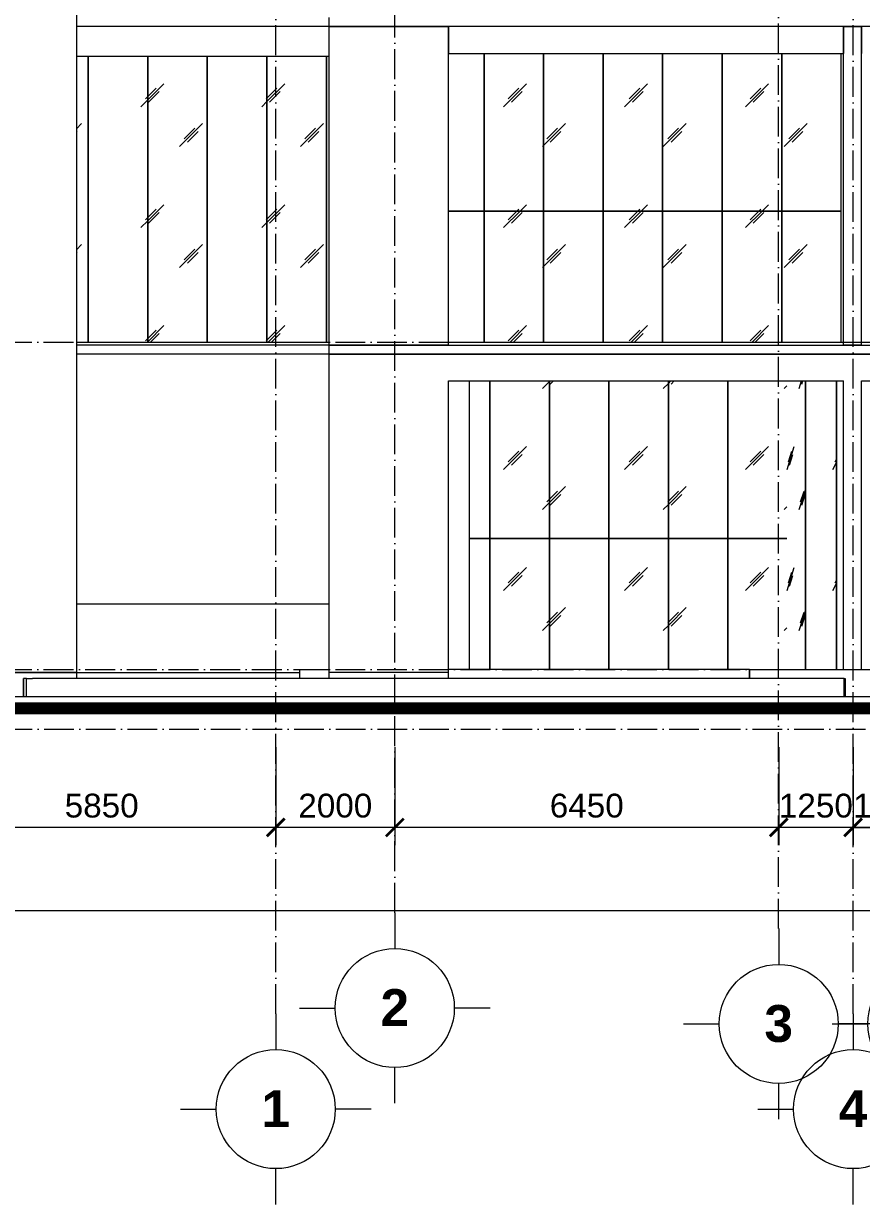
# Model space of a CAD drawing. Header units: millimetres. Extents: x -20608 to 106651, y -8981 to 93550.
# Drawn here: x -4736 to 9341, y -8981 to 10850 of the extents above; entities that cross this region are included whole.
import ezdxf

# ---------------------------------------------------------------- set-up
doc = ezdxf.new("R2010")
doc.units = ezdxf.units.MM
doc.linetypes.add('Grid Line', pattern=[14, 10, -2, 0, -2])
for name, color, linetype, lineweight in [('DIM', 1, 'Continuous', 5), ('KH', 6, 'Continuous', 5), ('KINH', 152, 'Continuous', 5), ('NET CAT', 3, 'Continuous', 5), ('NET CATConcrete', 3, 'Continuous', 5), ('NET-THAY', 2, 'Continuous', 9), ('TRUC', 225, 'Continuous', 5)]:
    doc.layers.add(name, color=color, linetype=linetype, lineweight=lineweight)
doc.styles.add('Arial_B', font='arialbd_1.ttf', dxfattribs={"height": 619.047619})
doc.styles.add('TA1', font='arial_1.ttf')
doc.dimstyles.new('D_200_KTx2', dxfattribs={"dimtxt": 400, "dimasz": 300, "dimexe": 300, "dimexo": 300, "dimgap": 160, "dimtad": 1, "dimdec": 0, "dimzin": 9, "dimtxsty": 'TA1', "dimblk": 'ARCHTICK', "dimcen": 1, "dimdle": 300, "dimclrd": 256, "dimclre": 256, "dimclrt": 7, "dimadec": 0, "dimazin": 0, "dimtfac": 1, "dimtdec": 0, "dimtix": 1, "dimtmove": 1, "dimatfit": 3, "dimldrblk": 'ARCHTICK', "dimfxl": 0, "dimtolj": 1, "dimtzin": 0, "dimlwd": -1, "dimlwe": -1, "dimarcsym": 0})
pattern_1 = [(45, (40035.4, 1401.6), (0, 2032), [253.59, -2620.09]), (45, (39980.2, 1456.7), (0, 2032), [253.59, -2620.09]), (45, (39904.4, 1325.7), (0, 2032), [546.2, -2327.48]), (45, (38653.7, 2763), (0, 2032), [253.59, -2620.09]), (45, (38598.5, 2818.2), (0, 2032), [253.59, -2620.09]), (45, (38522.6, 2687.1), (0, 2032), [546.2, -2327.48])]

# ---------------------------------------------------------------- blocks, each defined once
blk = doc.blocks.new('System Panel - Glazed-V110-MẶT ĐỨNG 1-14')
at = {"layer": 'KINH'}
h = blk.add_hatch(dxfattribs=at)
h.set_pattern_fill('FP_3', color=256, style=0, pattern_type=2)
h.set_pattern_definition(pattern_1)
h.paths.add_polyline_path([(9001, 5500), (9001, 7700), (8001, 7700), (8001, 5500)], flags=0)
at = {"layer": 'KINH', "color": 7}
for p, q in [((9001, 7700), (8001, 7700)), ((8001, 7700), (8001, 5500)), ((9001, 5500), (9001, 7700))]:
    blk.add_line(p, q, dxfattribs=at)
blk = doc.blocks.new('System Panel - Glazed-V111-MẶT ĐỨNG 1-14')
at = {"layer": 'KINH'}
h = blk.add_hatch(dxfattribs=at)
h.set_pattern_fill('FP_3', color=256, style=0, pattern_type=2)
h.set_pattern_definition(pattern_1)
h.paths.add_polyline_path([(7001, 5500), (8001, 5500), (8001, 7700), (7001, 7700)], flags=0)
at = {"layer": 'KINH', "color": 7}
for p, q in [((8001, 7700), (7001, 7700)), ((7001, 7700), (7001, 5500)), ((8001, 5500), (8001, 7700))]:
    blk.add_line(p, q, dxfattribs=at)
blk = doc.blocks.new('System Panel - Glazed-V112-MẶT ĐỨNG 1-14')
at = {"layer": 'KINH'}
h = blk.add_hatch(dxfattribs=at)
h.set_pattern_fill('FP_3', color=256, style=0, pattern_type=2)
h.set_pattern_definition(pattern_1)
h.paths.add_polyline_path([(7001, 5500), (7001, 7700), (6001, 7700), (6001, 5500)], flags=0)
at = {"layer": 'KINH', "color": 7}
for p, q in [((7001, 7700), (6001, 7700)), ((6001, 7700), (6001, 5500)), ((7001, 5500), (7001, 7700))]:
    blk.add_line(p, q, dxfattribs=at)
blk = doc.blocks.new('System Panel - Glazed-V113-MẶT ĐỨNG 1-14')
at = {"layer": 'KINH'}
h = blk.add_hatch(dxfattribs=at)
h.set_pattern_fill('FP_3', color=256, style=0, pattern_type=2)
h.set_pattern_definition(pattern_1)
h.paths.add_polyline_path([(6001, 5500), (6001, 7700), (5001, 7700), (5001, 5500)], flags=0)
at = {"layer": 'KINH', "color": 7}
for p, q in [((6001, 7700), (5001, 7700)), ((5001, 7700), (5001, 5500)), ((6001, 5500), (6001, 7700))]:
    blk.add_line(p, q, dxfattribs=at)
blk = doc.blocks.new('System Panel - Glazed-V114-MẶT ĐỨNG 1-14')
at = {"layer": 'KINH'}
h = blk.add_hatch(dxfattribs=at)
h.set_pattern_fill('FP_3', color=256, style=0, pattern_type=2)
h.set_pattern_definition(pattern_1)
h.paths.add_polyline_path([(9001, 7700), (9001, 10350), (8001, 10350), (8001, 7700)], flags=0)
at = {"layer": 'KINH', "color": 7}
for p, q in [((8001, 10350), (8001, 7700)), ((9001, 7700), (9001, 10350)), ((8001, 7700), (9001, 7700))]:
    blk.add_line(p, q, dxfattribs=at)
blk = doc.blocks.new('System Panel - Glazed-V115-MẶT ĐỨNG 1-14')
at = {"layer": 'KINH'}
h = blk.add_hatch(dxfattribs=at)
h.set_pattern_fill('FP_3', color=256, style=0, pattern_type=2)
h.set_pattern_definition(pattern_1)
h.paths.add_polyline_path([(8001, 7700), (8001, 10350), (7001, 10350), (7001, 7700), (7491, 7700)], flags=0)
at = {"layer": 'KINH', "color": 7}
for p, q in [((7001, 10350), (7001, 7700)), ((8001, 7700), (8001, 10350)), ((7001, 7700), (8001, 7700))]:
    blk.add_line(p, q, dxfattribs=at)
blk = doc.blocks.new('System Panel - Glazed-V116-MẶT ĐỨNG 1-14')
at = {"layer": 'KINH'}
h = blk.add_hatch(dxfattribs=at)
h.set_pattern_fill('FP_3', color=256, style=0, pattern_type=2)
h.set_pattern_definition(pattern_1)
h.paths.add_polyline_path([(7001, 7700), (7001, 10350), (6001, 10350), (6001, 7700)], flags=0)
at = {"layer": 'KINH', "color": 7}
for p, q in [((6001, 10350), (6001, 7700)), ((7001, 7700), (7001, 10350)), ((6001, 7700), (7001, 7700))]:
    blk.add_line(p, q, dxfattribs=at)
blk = doc.blocks.new('System Panel - Glazed-V117-MẶT ĐỨNG 1-14')
at = {"layer": 'KINH'}
h = blk.add_hatch(dxfattribs=at)
h.set_pattern_fill('FP_3', color=256, style=0, pattern_type=2)
h.set_pattern_definition(pattern_1)
h.paths.add_polyline_path([(6001, 7700), (6001, 10350), (5001, 10350), (5001, 7700)], flags=0)
at = {"layer": 'KINH', "color": 7}
for p, q in [((5001, 10350), (5001, 7700)), ((6001, 7700), (6001, 10350)), ((5001, 7700), (6001, 7700))]:
    blk.add_line(p, q, dxfattribs=at)
blk = doc.blocks.new('System Panel - Glazed-V149-MẶT ĐỨNG 1-14')
at = {"layer": 'KINH'}
h = blk.add_hatch(dxfattribs=at)
h.set_pattern_fill('FP_3', color=256, style=0, pattern_type=2)
h.set_pattern_definition(pattern_1)
h.paths.add_polyline_path([(4001, 5500), (5001, 5500), (5001, 7700), (4001, 7700)], flags=0)
at = {"layer": 'KINH', "color": 7}
for p, q in [((5001, 7700), (4001, 7700)), ((4001, 7700), (4001, 5500)), ((5001, 5500), (5001, 7700))]:
    blk.add_line(p, q, dxfattribs=at)
blk = doc.blocks.new('System Panel - Glazed-V150-MẶT ĐỨNG 1-14')
at = {"layer": 'KINH'}
h = blk.add_hatch(dxfattribs=at)
h.set_pattern_fill('FP_3', color=256, style=0, pattern_type=2)
h.set_pattern_definition(pattern_1)
h.paths.add_polyline_path([(4312, 7700), (5001, 7700), (5001, 10350), (4001, 10350), (4001, 7700)], flags=0)
at = {"layer": 'KINH', "color": 7}
for p, q in [((4001, 10350), (4001, 7700)), ((5001, 7700), (5001, 10350)), ((4001, 7700), (5001, 7700))]:
    blk.add_line(p, q, dxfattribs=at)
blk = doc.blocks.new('System Panel - Glazed-V151-MẶT ĐỨNG 1-14')
at = {"layer": 'KINH'}
h = blk.add_hatch(dxfattribs=at)
h.set_pattern_fill('FP_3', color=256, style=0, pattern_type=2)
h.set_pattern_definition(pattern_1)
h.paths.add_polyline_path([(4001, 5500), (4001, 7700), (3001, 7700), (3001, 5500)], flags=0)
at = {"layer": 'KINH', "color": 7}
for p, q in [((4001, 7700), (3001, 7700)), ((3001, 7700), (3001, 5500)), ((4001, 5500), (4001, 7700))]:
    blk.add_line(p, q, dxfattribs=at)
blk = doc.blocks.new('System Panel - Glazed-V152-MẶT ĐỨNG 1-14')
at = {"layer": 'KINH'}
h = blk.add_hatch(dxfattribs=at)
h.set_pattern_fill('FP_3', color=256, style=0, pattern_type=2)
h.set_pattern_definition(pattern_1)
h.paths.add_polyline_path([(4001, 7700), (4001, 10350), (3001, 10350), (3001, 7700)], flags=0)
at = {"layer": 'KINH', "color": 7}
for p, q in [((3001, 10350), (3001, 7700)), ((4001, 7700), (4001, 10350)), ((3001, 7700), (4001, 7700))]:
    blk.add_line(p, q, dxfattribs=at)
blk = doc.blocks.new('System Panel - Glazed-464995-MẶT ĐỨNG 1-14')
at = {"layer": 'KINH', "color": 7}
for p, q in [((3001, 7700), (2401, 7700)), ((3001, 5500), (3001, 7700))]:
    blk.add_line(p, q, dxfattribs=at)
blk = doc.blocks.new('System Panel - Glazed-503890-MẶT ĐỨNG 1-14')
at = {"layer": 'KINH', "color": 7}
for p, q in [((3001, 7700), (3001, 10350)), ((2401, 7700), (3001, 7700))]:
    blk.add_line(p, q, dxfattribs=at)
blk = doc.blocks.new('System Panel - Glazed-V205-MẶT ĐỨNG 1-14')
at = {"layer": 'KINH'}
h = blk.add_hatch(dxfattribs=at)
h.set_pattern_fill('FP_3', color=256, style=0, pattern_type=2)
h.set_pattern_definition(pattern_1)
h.paths.add_polyline_path([(401, 5500), (401, 10300), (351, 10300), (351, 5500)], flags=0)
at = {"layer": 'KINH', "color": 7}
blk.add_line((351, 10300), (351, 5500), dxfattribs=at)
blk = doc.blocks.new('System Panel - Glazed-V206-MẶT ĐỨNG 1-14')
at = {"layer": 'KINH'}
h = blk.add_hatch(dxfattribs=at)
h.set_pattern_fill('FP_3', color=256, style=0, pattern_type=2)
h.set_pattern_definition(pattern_1)
h.paths.add_polyline_path([(351, 5500), (351, 10300), (-649, 10300), (-649, 5500)], flags=0)
at = {"layer": 'KINH', "color": 7}
for p, q in [((-649, 10300), (-649, 5500)), ((351, 5500), (351, 10300))]:
    blk.add_line(p, q, dxfattribs=at)
blk = doc.blocks.new('System Panel - Glazed-V207-MẶT ĐỨNG 1-14')
at = {"layer": 'KINH'}
h = blk.add_hatch(dxfattribs=at)
h.set_pattern_fill('FP_3', color=256, style=0, pattern_type=2)
h.set_pattern_definition(pattern_1)
h.paths.add_polyline_path([(-649, 5500), (-649, 10300), (-1649, 10300), (-1649, 5500)], flags=0)
at = {"layer": 'KINH', "color": 7}
for p, q in [((-1649, 10300), (-1649, 5500)), ((-649, 5500), (-649, 10300))]:
    blk.add_line(p, q, dxfattribs=at)
blk = doc.blocks.new('System Panel - Glazed-V208-MẶT ĐỨNG 1-14')
at = {"layer": 'KINH'}
h = blk.add_hatch(dxfattribs=at)
h.set_pattern_fill('FP_3', color=256, style=0, pattern_type=2)
h.set_pattern_definition(pattern_1)
h.paths.add_polyline_path([(-2047, 5500), (-1649, 5500), (-1649, 10300), (-2649, 10300), (-2649, 5500)], flags=0)
at = {"layer": 'KINH', "color": 7}
for p, q in [((-2649, 10300), (-2649, 5500)), ((-1649, 5500), (-1649, 10300))]:
    blk.add_line(p, q, dxfattribs=at)
blk = doc.blocks.new('System Panel - Glazed-V209-MẶT ĐỨNG 1-14')
at = {"layer": 'KINH'}
h = blk.add_hatch(dxfattribs=at)
h.set_pattern_fill('FP_3', color=256, style=0, pattern_type=2)
h.set_pattern_definition(pattern_1)
h.paths.add_polyline_path([(-2649, 5500), (-2649, 10300), (-3649, 10300), (-3649, 5500)], flags=0)
at = {"layer": 'KINH', "color": 7}
for p, q in [((-3649, 10300), (-3649, 5500)), ((-2649, 5500), (-2649, 10300))]:
    blk.add_line(p, q, dxfattribs=at)
blk = doc.blocks.new('System Panel - Glazed-819737-MẶT ĐỨNG 1-14')
at = {"layer": 'KINH'}
h = blk.add_hatch(dxfattribs=at)
h.set_pattern_fill('FP_3', color=256, style=0, pattern_type=2)
h.set_pattern_definition(pattern_1)
h.paths.add_polyline_path([(-3849, 5500), (-3649, 5500), (-3649, 10300), (-3849, 10300), (-3849, 8134)], flags=0)
at = {"layer": 'KINH', "color": 7}
for p, q in [((-3849, 10300), (-3849, 5500)), ((-3649, 5500), (-3649, 10300))]:
    blk.add_line(p, q, dxfattribs=at)
blk = doc.blocks.new('System Panel - Glazed-V357-MẶT ĐỨNG 1-14')
at = {"layer": 'KINH'}
h = blk.add_hatch(dxfattribs=at)
h.set_pattern_fill('FP_3', color=256, style=0, pattern_type=2)
h.set_pattern_definition(pattern_1)
h.paths.add_polyline_path([(8048, 0), (8088, 0), (8088, 2200), (7098, 2200), (7098, 0), (7994, 0)], flags=0)
at = {"layer": 'KINH', "color": 7}
for p, q in [((8088, 2200), (7098, 2200)), ((7098, 2200), (7098, 0))]:
    blk.add_line(p, q, dxfattribs=at)
blk = doc.blocks.new('System Panel - Glazed-V358-MẶT ĐỨNG 1-14')
at = {"layer": 'KINH'}
h = blk.add_hatch(dxfattribs=at)
h.set_pattern_fill('FP_3', color=256, style=0, pattern_type=2)
h.set_pattern_definition(pattern_1)
h.paths.add_polyline_path([(7098, 0), (7098, 2200), (6098, 2200), (6098, 0)], flags=0)
at = {"layer": 'KINH', "color": 7}
for p, q in [((7098, 2200), (6098, 2200)), ((6098, 2200), (6098, 0)), ((7098, 0), (7098, 2200))]:
    blk.add_line(p, q, dxfattribs=at)
blk = doc.blocks.new('System Panel - Glazed-V359-MẶT ĐỨNG 1-14')
at = {"layer": 'KINH'}
h = blk.add_hatch(dxfattribs=at)
h.set_pattern_fill('FP_3', color=256, style=0, pattern_type=2)
h.set_pattern_definition(pattern_1)
h.paths.add_polyline_path([(6098, 0), (6098, 2200), (5098, 2200), (5098, 0)], flags=0)
at = {"layer": 'KINH', "color": 7}
for p, q in [((6098, 2200), (5098, 2200)), ((5098, 2200), (5098, 0)), ((6098, 0), (6098, 2200))]:
    blk.add_line(p, q, dxfattribs=at)
blk = doc.blocks.new('System Panel - Glazed-V360-MẶT ĐỨNG 1-14')
at = {"layer": 'KINH'}
h = blk.add_hatch(dxfattribs=at)
h.set_pattern_fill('FP_3', color=256, style=0, pattern_type=2)
h.set_pattern_definition(pattern_1)
h.paths.add_polyline_path([(5098, 0), (5098, 2200), (4098, 2200), (4098, 0), (4312, 0)], flags=0)
at = {"layer": 'KINH', "color": 7}
for p, q in [((5098, 2200), (4098, 2200)), ((4098, 2200), (4098, 0)), ((5098, 0), (5098, 2200))]:
    blk.add_line(p, q, dxfattribs=at)
blk = doc.blocks.new('System Panel - Glazed-V361-MẶT ĐỨNG 1-14')
at = {"layer": 'KINH'}
h = blk.add_hatch(dxfattribs=at)
h.set_pattern_fill('FP_3', color=256, style=0, pattern_type=2)
h.set_pattern_definition(pattern_1)
h.paths.add_polyline_path([(4098, 0), (4098, 2200), (3098, 2200), (3098, 0)], flags=0)
at = {"layer": 'KINH', "color": 7}
for p, q in [((4098, 2200), (3098, 2200)), ((3098, 2200), (3098, 0)), ((4098, 0), (4098, 2200))]:
    blk.add_line(p, q, dxfattribs=at)
blk = doc.blocks.new('System Panel - Glazed-V362-MẶT ĐỨNG 1-14')
at = {"layer": 'KINH'}
h = blk.add_hatch(dxfattribs=at)
h.set_pattern_fill('FP_3', color=256, style=0, pattern_type=2)
h.set_pattern_definition(pattern_1)
h.paths.add_polyline_path([(3098, 0), (3098, 2200), (2751, 2200), (2751, 0)], flags=0)
at = {"layer": 'KINH', "color": 7}
for p, q in [((3098, 2200), (2751, 2200)), ((3098, 0), (3098, 2200))]:
    blk.add_line(p, q, dxfattribs=at)
blk = doc.blocks.new('System Panel - Glazed-V380-MẶT ĐỨNG 1-14')
at = {"layer": 'KINH'}
h = blk.add_hatch(dxfattribs=at)
h.set_pattern_fill('FP_3', color=256, style=0, pattern_type=2)
h.set_pattern_definition(pattern_1)
h.paths.add_polyline_path([(8088, 2200), (8088, 4850), (7098, 4850), (7098, 2200)], flags=0)
at = {"layer": 'KINH', "color": 7}
for p, q in [((7098, 4850), (7098, 2200)), ((7098, 2200), (8088, 2200))]:
    blk.add_line(p, q, dxfattribs=at)
blk = doc.blocks.new('System Panel - Glazed-V381-MẶT ĐỨNG 1-14')
at = {"layer": 'KINH'}
h = blk.add_hatch(dxfattribs=at)
h.set_pattern_fill('FP_3', color=256, style=0, pattern_type=2)
h.set_pattern_definition(pattern_1)
h.paths.add_polyline_path([(7098, 2200), (7098, 4850), (6098, 4850), (6098, 2200)], flags=0)
at = {"layer": 'KINH', "color": 7}
for p, q in [((6098, 4850), (6098, 2200)), ((7098, 2200), (7098, 4850)), ((6098, 2200), (7098, 2200))]:
    blk.add_line(p, q, dxfattribs=at)
blk = doc.blocks.new('System Panel - Glazed-V382-MẶT ĐỨNG 1-14')
at = {"layer": 'KINH'}
h = blk.add_hatch(dxfattribs=at)
h.set_pattern_fill('FP_3', color=256, style=0, pattern_type=2)
h.set_pattern_definition(pattern_1)
h.paths.add_polyline_path([(6098, 2200), (6098, 4850), (5098, 4850), (5098, 2200)], flags=0)
at = {"layer": 'KINH', "color": 7}
for p, q in [((5098, 4850), (5098, 2200)), ((6098, 2200), (6098, 4850)), ((5098, 2200), (6098, 2200))]:
    blk.add_line(p, q, dxfattribs=at)
blk = doc.blocks.new('System Panel - Glazed-V383-MẶT ĐỨNG 1-14')
at = {"layer": 'KINH'}
h = blk.add_hatch(dxfattribs=at)
h.set_pattern_fill('FP_3', color=256, style=0, pattern_type=2)
h.set_pattern_definition(pattern_1)
h.paths.add_polyline_path([(5098, 2200), (5098, 4850), (4098, 4850), (4098, 2200), (4312, 2200)], flags=0)
at = {"layer": 'KINH', "color": 7}
for p, q in [((4098, 4850), (4098, 2200)), ((5098, 2200), (5098, 4850)), ((4098, 2200), (5098, 2200))]:
    blk.add_line(p, q, dxfattribs=at)
blk = doc.blocks.new('System Panel - Glazed-V384-MẶT ĐỨNG 1-14')
at = {"layer": 'KINH'}
h = blk.add_hatch(dxfattribs=at)
h.set_pattern_fill('FP_3', color=256, style=0, pattern_type=2)
h.set_pattern_definition(pattern_1)
h.paths.add_polyline_path([(4098, 2200), (4098, 4850), (3098, 4850), (3098, 2200)], flags=0)
at = {"layer": 'KINH', "color": 7}
for p, q in [((3098, 4850), (3098, 2200)), ((4098, 2200), (4098, 4850)), ((3098, 2200), (4098, 2200))]:
    blk.add_line(p, q, dxfattribs=at)
blk = doc.blocks.new('System Panel - Glazed-V385-MẶT ĐỨNG 1-14')
at = {"layer": 'KINH'}
h = blk.add_hatch(dxfattribs=at)
h.set_pattern_fill('FP_3', color=256, style=0, pattern_type=2)
h.set_pattern_definition(pattern_1)
h.paths.add_polyline_path([(3098, 2200), (3098, 4850), (2751, 4850), (2751, 2200)], flags=0)
at = {"layer": 'KINH', "color": 7}
for p, q in [((3098, 2200), (3098, 4850)), ((2751, 2200), (3098, 2200))]:
    blk.add_line(p, q, dxfattribs=at)
blk = doc.blocks.new('System Panel - Glazed-555829-MẶT ĐỨNG 1-14')
at = {"layer": 'KINH'}
h = blk.add_hatch(dxfattribs=at)
h.set_pattern_fill('FP_14', color=256, style=0, pattern_type=2)
h.set_pattern_definition([(72.544, (25383.66, 1401.56), (0.008, 2032), [187.974, -1942.12]), (72.544, (25366.3, 1456.7), (0.008, 2032), [187.974, -1942.12]), (72.544, (25342.46, 1325.7), (0.008, 2032), [404.87, -1725.226]), (72.544, (24949.17, 2763), (0.008, 2032), [187.974, -1942.12]), (72.544, (24931.8, 2818.2), (0.008, 2032), [187.974, -1942.12]), (72.544, (24907.96, 2687.1), (0.008, 2032), [404.87, -1725.226])])
h.paths.add_polyline_path([(8376, 0), (8400, 0), (8400, 4850), (8088, 4850), (8088, 0), (8286, 0)], flags=0)
at = {"layer": 'KINH', "color": 7}
blk.add_line((8400, 0), (8400, 4850), dxfattribs=at)
blk = doc.blocks.new('System Panel - Glazed-V386-MẶT ĐỨNG 1-14')
at = {"layer": 'KINH'}
h = blk.add_hatch(dxfattribs=at)
h.set_pattern_fill('FP_15', color=256, style=0, pattern_type=2)
h.set_pattern_definition([(62.495, (37493, 1401.6), (0.004, 2032), [202.17, -2088.77]), (62.495, (37464.3, 1456.7), (0.004, 2032), [202.17, -2088.77]), (62.495, (37424.8, 1325.7), (0.004, 2032), [435.44, -1855.5]), (62.495, (36773.6, 2763), (0.004, 2032), [202.17, -2088.77]), (62.495, (36744.8, 2818.2), (0.004, 2032), [202.17, -2088.77]), (62.495, (36705.3, 2687.1), (0.004, 2032), [435.44, -1855.5])])
h.paths.add_polyline_path([(8786, 0), (8922, 0), (8922, 4850), (8401, 4850), (8401, 0), (8752, 0)], flags=0)
at = {"layer": 'KINH', "color": 7}
for p, q in [((8401, 4850), (8401, 0)), ((8922, 0), (8922, 4850))]:
    blk.add_line(p, q, dxfattribs=at)
blk = doc.blocks.new('System Panel - Glazed-V387-MẶT ĐỨNG 1-14')
at = {"layer": 'KINH'}
h = blk.add_hatch(dxfattribs=at)
h.set_pattern_fill('FP_16', color=256, style=0, pattern_type=2)
h.set_pattern_definition([(55.008, (46696.1, 1401.6), (-0.01, 2032), [218.886, -2261.494]), (55.008, (46657.5, 1456.7), (-0.01, 2032), [218.886, -2261.494]), (55.008, (46604.4, 1325.7), (-0.01, 2032), [471.446, -2008.93]), (55.008, (45728.9, 2763), (-0.01, 2032), [218.886, -2261.494]), (55.008, (45690.3, 2818.2), (-0.01, 2032), [218.886, -2261.494]), (55.008, (45637.2, 2687.1), (-0.01, 2032), [471.446, -2008.93])])
h.paths.add_polyline_path([(9561, 0), (9624, 0), (9624, 4850), (9341, 4850), (9341, 0), (9433, 0)], flags=0)
h.paths.add_polyline_path([(9041, 0), (9041, 4850), (8924, 4850), (8924, 0), (8998, 0)], flags=0)
at = {"layer": 'KINH', "color": 7}
for p, q in [((8924, 4850), (8924, 0)), ((9624, 0), (9624, 4850))]:
    blk.add_line(p, q, dxfattribs=at)
blk = doc.blocks.new('ALC1807-ASCENT PLAZA-TANG 1_2_rvt-1-MẶT ĐỨNG 1-14')
at = {"layer": 'NET-THAY', "color": 10}
for p, q in [((-3849, 5500), (401, 5500)), ((401, 5450), (-3849, 5450)), ((2401, 5500), (9041, 5500)), ((9341, 5500), (10401, 5500)), ((-20508, -450), (99538, -450))]:
    blk.add_line(p, q, dxfattribs=at)
at = {"layer": 'NET-THAY', "color": 250, "lineweight": 15}
for p, q in [((401, 1100), (-3849, 1100)), ((-3849, 1100), (-3849, -150)), ((-102, 0), (-102, -150)), ((-102, 0), (399, 0)), ((7460, 0), (2401, 0)), ((7460, 0), (10101, 0)), ((7460, 0), (7460, -150)), ((7460, -150), (7460, 0)), ((-4736, -450), (-4736, -150)), ((-4686, -150), (-4736, -150)), ((-4736, -150), (-4736, -450)), ((-4686, -450), (-4686, -150)), ((-4686, -150), (-4586, -150)), ((9050, -150), (-4586, -150)), ((9050, -150), (9066, -150)), ((9050, -450), (9050, -150)), ((9050, -450), (9050, -150)), ((9066, -150), (9066, -450))]:
    blk.add_line(p, q, dxfattribs=at)
at = {"color": 10, "lineweight": 9}
for name in ['System Panel - Glazed-503890-MẶT ĐỨNG 1-14', 'System Panel - Glazed-V152-MẶT ĐỨNG 1-14', 'System Panel - Glazed-V150-MẶT ĐỨNG 1-14', 'System Panel - Glazed-V117-MẶT ĐỨNG 1-14', 'System Panel - Glazed-V116-MẶT ĐỨNG 1-14', 'System Panel - Glazed-V115-MẶT ĐỨNG 1-14', 'System Panel - Glazed-V114-MẶT ĐỨNG 1-14', 'System Panel - Glazed-819737-MẶT ĐỨNG 1-14', 'System Panel - Glazed-V209-MẶT ĐỨNG 1-14', 'System Panel - Glazed-V208-MẶT ĐỨNG 1-14', 'System Panel - Glazed-V207-MẶT ĐỨNG 1-14', 'System Panel - Glazed-V206-MẶT ĐỨNG 1-14', 'System Panel - Glazed-V205-MẶT ĐỨNG 1-14', 'System Panel - Glazed-464995-MẶT ĐỨNG 1-14', 'System Panel - Glazed-V151-MẶT ĐỨNG 1-14', 'System Panel - Glazed-V149-MẶT ĐỨNG 1-14', 'System Panel - Glazed-V113-MẶT ĐỨNG 1-14', 'System Panel - Glazed-V112-MẶT ĐỨNG 1-14', 'System Panel - Glazed-V111-MẶT ĐỨNG 1-14', 'System Panel - Glazed-V110-MẶT ĐỨNG 1-14', 'System Panel - Glazed-V385-MẶT ĐỨNG 1-14', 'System Panel - Glazed-V384-MẶT ĐỨNG 1-14', 'System Panel - Glazed-V383-MẶT ĐỨNG 1-14', 'System Panel - Glazed-V382-MẶT ĐỨNG 1-14', 'System Panel - Glazed-V381-MẶT ĐỨNG 1-14', 'System Panel - Glazed-V380-MẶT ĐỨNG 1-14', 'System Panel - Glazed-555829-MẶT ĐỨNG 1-14', 'System Panel - Glazed-V386-MẶT ĐỨNG 1-14', 'System Panel - Glazed-V387-MẶT ĐỨNG 1-14', 'System Panel - Glazed-V362-MẶT ĐỨNG 1-14', 'System Panel - Glazed-V361-MẶT ĐỨNG 1-14', 'System Panel - Glazed-V360-MẶT ĐỨNG 1-14', 'System Panel - Glazed-V359-MẶT ĐỨNG 1-14', 'System Panel - Glazed-V358-MẶT ĐỨNG 1-14', 'System Panel - Glazed-V357-MẶT ĐỨNG 1-14']:
    blk.add_blockref(name, (0, 0), dxfattribs=at)
blk = doc.blocks.new('Grid - FamilyAL-KH TRUC-1020318-MẶT ĐỨNG 1-14')
at = {"layer": 'KH'}
for p, q in [((-6349, -7200), (-6349, -7800)), ((-7949, -8800), (-7349, -8800)), ((-4749, -8800), (-5349, -8800)), ((-6349, -10400), (-6349, -9800))]:
    blk.add_line(p, q, dxfattribs=at)
blk.add_circle((-6349, -8800), 1000, dxfattribs=at)
blk = doc.blocks.new('_ARCHTICK')
at = {"color": 0, "linetype": 'ByBlock', "const_width": 0.15}
blk.add_lwpolyline([(-0.5, -0.5), (0.5, 0.5)], dxfattribs=at)
blk = doc.blocks.new('DIMBLOCK38-MẶT ĐỨNG 1-14')
at = {"layer": 'Defpoints', "color": 0, "transparency": 16777216}
for p in [(9201, -1000), (10451, -1000), (9201, -2650)]:
    blk.add_point(p, dxfattribs=at)
at = {"layer": 'DIM', "transparency": 16777216}
for p, q in [((9201, -1300), (9201, -2950)), ((10451, -1300), (10451, -2950)), ((9201, -2650), (8901, -2650)), ((10451, -2650), (9201, -2650)), ((10451, -2650), (10751, -2650))]:
    blk.add_line(p, q, dxfattribs=at)
at = {"layer": 'DIM', "transparency": 16777216, "xscale": 300, "yscale": 300, "zscale": 300}
blk.add_blockref('_ARCHTICK', (9201, -2650), dxfattribs=at)
at = {"layer": 'DIM', "transparency": 16777216, "xscale": 300, "yscale": 300, "zscale": 300, "rotation": 180}
blk.add_blockref('_ARCHTICK', (10451, -2650), dxfattribs=at)
at = {"layer": 'DIM', "color": 7, "transparency": 16777216, "insert": (9826, -2286), "char_height": 400, "attachment_point": 5, "style": 'TA1'}
blk.add_mtext('\\A1;1250', dxfattribs=at)
blk = doc.blocks.new('DIMBLOCK39-MẶT ĐỨNG 1-14')
at = {"layer": 'Defpoints', "color": 0, "transparency": 16777216}
for p in [(7951, -1000), (9201, -1000), (7951, -2650)]:
    blk.add_point(p, dxfattribs=at)
at = {"layer": 'DIM', "transparency": 16777216}
for p, q in [((7951, -1300), (7951, -2950)), ((9201, -1300), (9201, -2950)), ((7951, -2650), (7651, -2650)), ((9201, -2650), (7951, -2650)), ((9201, -2650), (9501, -2650))]:
    blk.add_line(p, q, dxfattribs=at)
at = {"layer": 'DIM', "transparency": 16777216, "xscale": 300, "yscale": 300, "zscale": 300}
blk.add_blockref('_ARCHTICK', (7951, -2650), dxfattribs=at)
at = {"layer": 'DIM', "transparency": 16777216, "xscale": 300, "yscale": 300, "zscale": 300, "rotation": 180}
blk.add_blockref('_ARCHTICK', (9201, -2650), dxfattribs=at)
at = {"layer": 'DIM', "color": 7, "transparency": 16777216, "insert": (8576, -2286), "char_height": 400, "attachment_point": 5, "style": 'TA1'}
blk.add_mtext('\\A1;1250', dxfattribs=at)
blk = doc.blocks.new('DIMBLOCK40-MẶT ĐỨNG 1-14')
at = {"layer": 'Defpoints', "color": 0, "transparency": 16777216}
for p in [(1501, -1000), (7951, -1000), (1501, -2650)]:
    blk.add_point(p, dxfattribs=at)
at = {"layer": 'DIM', "transparency": 16777216}
for p, q in [((1501, -1300), (1501, -2950)), ((7951, -1300), (7951, -2950)), ((8251, -2650), (1201, -2650))]:
    blk.add_line(p, q, dxfattribs=at)
at = {"layer": 'DIM', "transparency": 16777216, "xscale": 300, "yscale": 300, "zscale": 300, "rotation": 180}
blk.add_blockref('_ARCHTICK', (1501, -2650), dxfattribs=at)
at = {"layer": 'DIM', "transparency": 16777216, "xscale": 300, "yscale": 300, "zscale": 300}
blk.add_blockref('_ARCHTICK', (7951, -2650), dxfattribs=at)
at = {"layer": 'DIM', "color": 7, "transparency": 16777216, "insert": (4726, -2286), "char_height": 400, "attachment_point": 5, "style": 'TA1'}
blk.add_mtext('\\A1;6450', dxfattribs=at)
blk = doc.blocks.new('DIMBLOCK41-MẶT ĐỨNG 1-14')
at = {"layer": 'Defpoints', "color": 0, "transparency": 16777216}
for p in [(-499, -1000), (1501, -1000), (-499, -2650)]:
    blk.add_point(p, dxfattribs=at)
at = {"layer": 'DIM', "transparency": 16777216}
for p, q in [((-499, -1300), (-499, -2950)), ((1501, -1300), (1501, -2950)), ((1801, -2650), (-799, -2650))]:
    blk.add_line(p, q, dxfattribs=at)
at = {"layer": 'DIM', "transparency": 16777216, "xscale": 300, "yscale": 300, "zscale": 300, "rotation": 180}
blk.add_blockref('_ARCHTICK', (-499, -2650), dxfattribs=at)
at = {"layer": 'DIM', "transparency": 16777216, "xscale": 300, "yscale": 300, "zscale": 300}
blk.add_blockref('_ARCHTICK', (1501, -2650), dxfattribs=at)
at = {"layer": 'DIM', "color": 7, "transparency": 16777216, "insert": (501, -2286), "char_height": 400, "attachment_point": 5, "style": 'TA1'}
blk.add_mtext('\\A1;2000', dxfattribs=at)
blk = doc.blocks.new('DIMBLOCK42-MẶT ĐỨNG 1-14')
at = {"layer": 'Defpoints', "color": 0, "transparency": 16777216}
for p in [(-6349, -1000), (-499, -1000), (-6349, -2650)]:
    blk.add_point(p, dxfattribs=at)
at = {"layer": 'DIM', "transparency": 16777216}
for p, q in [((-6349, -1300), (-6349, -2950)), ((-499, -1300), (-499, -2950)), ((-199, -2650), (-6649, -2650))]:
    blk.add_line(p, q, dxfattribs=at)
at = {"layer": 'DIM', "transparency": 16777216, "xscale": 300, "yscale": 300, "zscale": 300, "rotation": 180}
blk.add_blockref('_ARCHTICK', (-6349, -2650), dxfattribs=at)
at = {"layer": 'DIM', "transparency": 16777216, "xscale": 300, "yscale": 300, "zscale": 300}
blk.add_blockref('_ARCHTICK', (-499, -2650), dxfattribs=at)
at = {"layer": 'DIM', "color": 7, "transparency": 16777216, "insert": (-3424, -2286), "char_height": 400, "attachment_point": 5, "style": 'TA1'}
blk.add_mtext('\\A1;5850', dxfattribs=at)
blk = doc.blocks.new('DIMBLOCK44-MẶT ĐỨNG 1-14')
at = {"layer": 'Defpoints', "color": 0, "transparency": 16777216}
for p in [(-8499, -1000), (41001, -1000), (-8499, -4050)]:
    blk.add_point(p, dxfattribs=at)
at = {"layer": 'DIM', "transparency": 16777216}
for p, q in [((-8499, -1300), (-8499, -4350)), ((41001, -1300), (41001, -4350)), ((41301, -4050), (-8799, -4050))]:
    blk.add_line(p, q, dxfattribs=at)
at = {"layer": 'DIM', "transparency": 16777216, "xscale": 300, "yscale": 300, "zscale": 300, "rotation": 180}
blk.add_blockref('_ARCHTICK', (-8499, -4050), dxfattribs=at)
at = {"layer": 'DIM', "transparency": 16777216, "xscale": 300, "yscale": 300, "zscale": 300}
blk.add_blockref('_ARCHTICK', (41001, -4050), dxfattribs=at)
at = {"layer": 'DIM', "color": 7, "transparency": 16777216, "insert": (16251, -3686), "char_height": 400, "attachment_point": 5, "style": 'TA1'}
blk.add_mtext('\\A1;49500', dxfattribs=at)

msp = doc.modelspace()

# ---------------------------------------------------------------- linework, layer by layer
at = {"layer": 'NET CAT'}
for p, q in [((-3849.5, 81250), (-3849.5, -50)), ((400.5, 5450), (400.5, 10800)), ((400.5, 10800), (2400.5, 10800)), ((2400.5, 5450), (2400.5, 10800)), ((9040.5, 5450), (9040.5, 10800)), ((9040.5, 10800), (9340.5, 10800)), ((9340.5, 5450), (9340.5, 10800)), ((2400.5, 5450), (400.5, 5450)), ((9340.5, 5450), (9040.5, 5450)), ((400.5, -50), (400.5, 5300)), ((400.5, 5300), (2400.5, 5300)), ((9040.5, 5300), (9340.5, 5300)), ((2400.5, -50), (2400.5, 4850)), ((2750.5, 4850), (2750.5, 0)), ((9040.5, 0), (9040.5, 4850)), ((9340.5, 0), (9340.5, 4850)), ((-3849.5, -50), (-6349.5, -50)), ((2400.5, -50), (400.5, -50)), ((400.5, -150), (400.5, -50)), ((2400.5, -50), (400.5, -50)), ((2400.5, -150), (2400.5, -50))]:
    msp.add_line(p, q, dxfattribs=at)
at = {"layer": 'NET CAT', "const_width": 200}
msp.add_lwpolyline([(-20508.1, -650), (99538, -650)], dxfattribs=at)
at = {"layer": 'NET CAT'}
msp.add_lwpolyline([(-20508.1, -450), (99538, -450)], dxfattribs=at)
at = {"layer": 'NET CATConcrete'}
for p, q in [((400.5, 10800), (-3849.5, 10800)), ((9000.5, 10800), (2400.5, 10800)), ((2400.5, 10800), (2400.5, 10350)), ((9040.5, 10800), (9000.5, 10800)), ((9040.5, 10800), (9040.5, 10350)), ((9350.5, 10800), (9340.5, 10800)), ((9340.5, 10800), (9340.5, 10350)), ((2400.5, 10350), (9000.5, 10350)), ((9000.5, 10350), (9040.5, 10350)), ((9340.5, 10350), (9350.5, 10350)), ((400.5, 10300), (-3849.5, 10300)), ((2400.5, 5300), (9040.5, 5300)), ((9340.5, 5300), (10400.5, 5300)), ((2400.5, 4850), (9040.5, 4850)), ((9340.5, 4850), (10400.5, 4850))]:
    msp.add_line(p, q, dxfattribs=at)
at = {"layer": 'NET-THAY'}
for p, q in [((400.5, 10800), (400.5, 10950)), ((400.5, 10800), (-3849.5, 10800)), ((10400.5, 10800), (400.5, 10800)), ((400.5, 5450), (25800.5, 5450)), ((400.5, 5300), (400.5, 5450)), ((400.5, 5300), (-3849.5, 5300)), ((10700.5, 5300), (400.5, 5300)), ((-8499.5, -50), (-101.3, -50))]:
    msp.add_line(p, q, dxfattribs=at)
at = {"layer": 'TRUC', "linetype": 'Grid Line', "ltscale": 50}
for p, q in [((-499.5, -5780.6), (-499.5, 91838.4)), ((1500.5, -4083), (1500.5, 91838.4)), ((7950.5, -4350), (7950.5, 91838.4)), ((9200.5, -5780.6), (9200.5, 91838.4)), ((-15600.6, 5500), (103813.4, 5500)), ((-15600.6, 0), (103813.4, 0)), ((-20508.1, -450), (99538, -450)), ((-18394.8, -1000), (106650.8, -1000))]:
    msp.add_line(p, q, dxfattribs=at)

# ---------------------------------------------------------------- block references
at = {"lineweight": 5}
msp.add_blockref('ALC1807-ASCENT PLAZA-TANG 1_2_rvt-1-MẶT ĐỨNG 1-14', (0, 0), dxfattribs=at)
at = {"layer": 'KH'}
for p in [(7850, 3117), (14300, 2850), (16800, 2850), (5850, 1419.4), (15550, 1419.4)]:
    msp.add_blockref('Grid - FamilyAL-KH TRUC-1020318-MẶT ĐỨNG 1-14', p, dxfattribs=at)

# ---------------------------------------------------------------- texts
at = {"layer": 'KH', "char_height": 619.048, "width": 558.244, "attachment_point": 2, "line_spacing_factor": 0.941778, "style": 'Arial_B'}
for s, insert in [('\\fArial|b1|i0|c0|p34|;2', (1500.3, -5365.5)), ('\\fArial|b1|i0|c0|p34|;3', (7950.3, -5632.5)), ('\\fArial|b1|i0|c0|p34|;1', (-499.7, -7063.1)), ('\\fArial|b1|i0|c0|p34|;4', (9200.3, -7063.1))]:
    msp.add_mtext(s, dxfattribs=dict(at, insert=insert))

# ---------------------------------------------------------------- dimensions: what is measured, and where the dimension line sits
at = {"layer": 'DIM'}
for base, p1, p2, picture, middle in [((-8499.5, -4050), (41000.5, -1000), (-8499.5, -1000), 'DIMBLOCK44-MẶT ĐỨNG 1-14', (16250.5, -3685.8)), ((-6349.5, -2650), (-499.5, -1000), (-6349.5, -1000), 'DIMBLOCK42-MẶT ĐỨNG 1-14', (-3424.5, -2285.8)), ((-499.5, -2650), (1500.5, -1000), (-499.5, -1000), 'DIMBLOCK41-MẶT ĐỨNG 1-14', (500.5, -2285.8)), ((1500.5, -2650), (7950.5, -1000), (1500.5, -1000), 'DIMBLOCK40-MẶT ĐỨNG 1-14', (4725.5, -2285.8)), ((7950.5, -2650), (9200.5, -1000), (7950.5, -1000), 'DIMBLOCK39-MẶT ĐỨNG 1-14', (8575.5, -2285.8)), ((9200.5, -2650), (10450.5, -1000), (9200.5, -1000), 'DIMBLOCK38-MẶT ĐỨNG 1-14', (9825.5, -2285.8))]:
    dim = msp.add_linear_dim(base=base, p1=p1, p2=p2, dimstyle='D_200_KTx2', dxfattribs=at)
    dim.commit()
    dim.dimension.update_dxf_attribs({"geometry": picture, "text_midpoint": middle})

doc.saveas('drawing.dxf')
